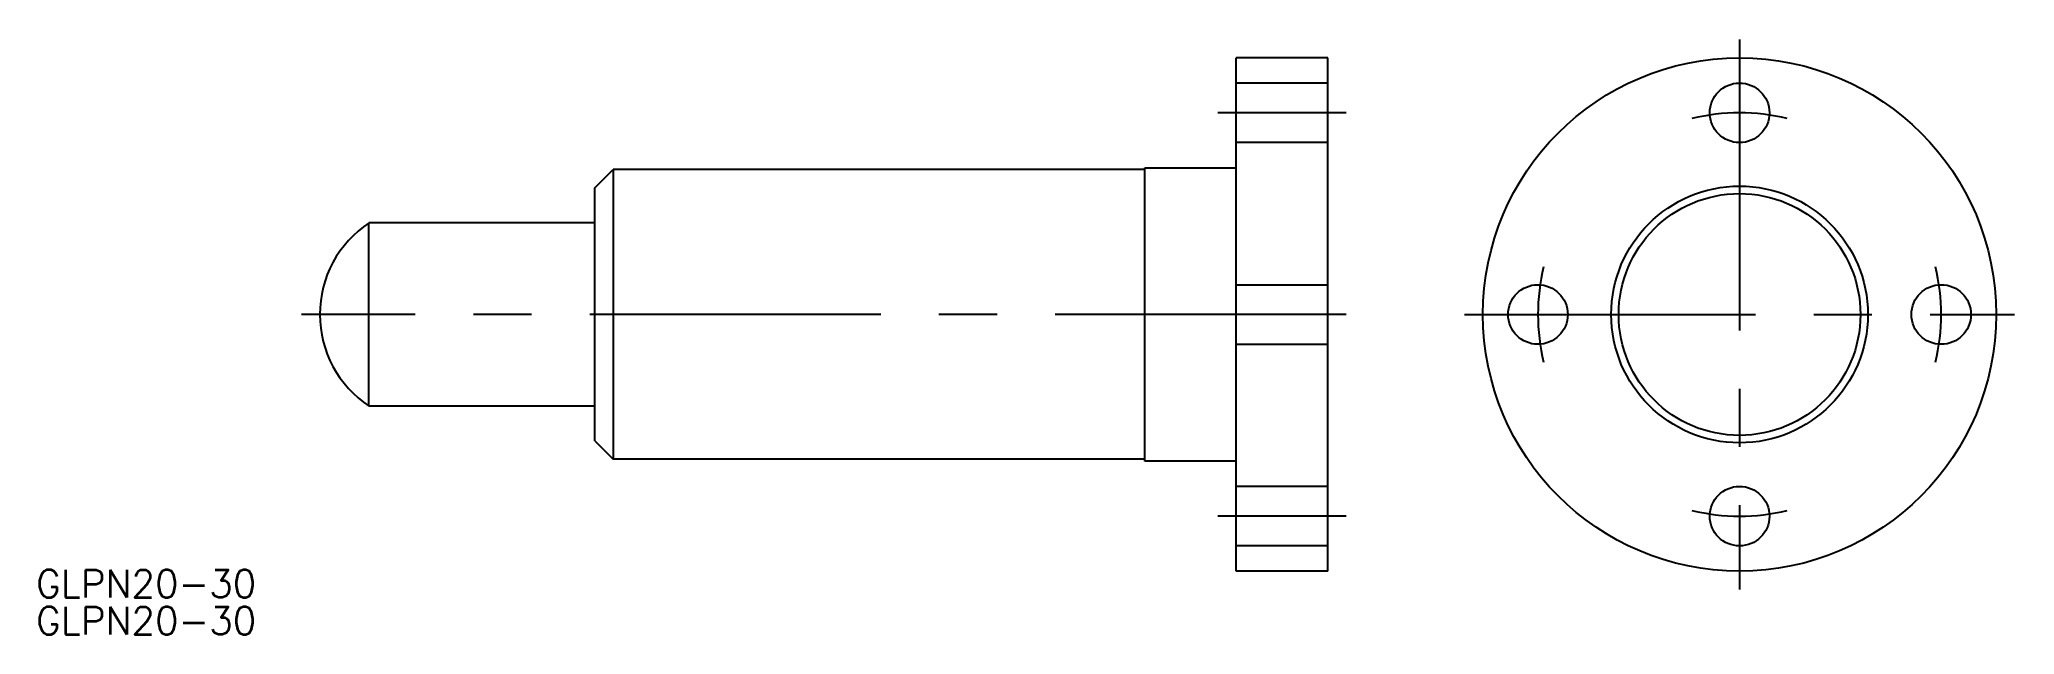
# Model space of a CAD drawing. Extents: x -185 to 30, y -35 to 30.
import ezdxf

# ---------------------------------------------------------------- set-up
doc = ezdxf.new("R2010")
doc.units = 0
doc.linetypes.add('CENTER', pattern=[50.8, 31.75, -6.35, 6.35, -6.35])
doc.linetypes.add('DASHED', pattern=[19.05, 12.7, -6.35])
doc.layers.get('0').update_dxf_attribs({"linetype": 'CONTINUOUS'})
doc.layers.add('CENTER', color=1, linetype='CENTER')
doc.styles.get("Standard").update_dxf_attribs({"font": 'txt.shx', "height": 3, "bigfont": 'bigfont.shx'})

msp = doc.modelspace()

# ---------------------------------------------------------------- linework, layer by layer
at = {"color": 7, "linetype": 'CONTINUOUS'}
for p, q in [((-54.91, -28), (-54.91, 28)), ((-44.91, 28), (-54.91, 28)), ((-44.91, -28), (-44.91, 28)), ((-124.91, 13.8), (-122.91, 15.8)), ((-122.91, 15.8), (-122.91, -15.8)), ((-64.91, 15.8), (-122.91, 15.8)), ((-64.91, -16), (-64.91, 16)), ((-64.91, 16), (-54.91, 16)), ((-124.91, -13.8), (-124.91, 13.8)), ((-124.91, 10), (-149.55, 10)), ((-149.55, -10), (-149.55, 10)), ((-124.91, -10), (-149.55, -10)), ((-124.91, -13.8), (-122.91, -15.8)), ((-64.91, -15.8), (-122.91, -15.8)), ((-54.91, -16), (-64.91, -16)), ((-44.91, -28), (-54.91, -28))]:
    msp.add_line(p, q, dxfattribs=at)
at = {"color": 3, "linetype": 'DASHED'}
for p, q in [((-44.91, 25.25), (-54.91, 25.25)), ((-44.91, 18.75), (-54.91, 18.75)), ((-54.91, 3.25), (-44.91, 3.25)), ((-54.91, -3.25), (-44.91, -3.25)), ((-44.91, -18.75), (-54.91, -18.75)), ((-44.91, -25.25), (-54.91, -25.25))]:
    msp.add_line(p, q, dxfattribs=at)
at = {"color": 7, "linetype": 'CONTINUOUS'}
for centre, radius in [((0, 0), 28), ((0, 22), 3.25), ((0, 0), 14), ((-22, 0), 3.25), ((22, 0), 3.25), ((0, -22), 3.25)]:
    msp.add_circle(centre, radius, dxfattribs=at)
at = {"color": 3, "linetype": 'CONTINUOUS'}
msp.add_circle((0, 0), 13.19, dxfattribs=at)
at = {"color": 7, "linetype": 'CONTINUOUS'}
msp.add_arc((-142.91, 0), 12, 123.5573, 236.4427, dxfattribs=at)
at = {"layer": 'CENTER', "color": 1, "linetype": 'CENTER'}
for p, q in [((0, 30), (0, -30)), ((-42.91, 22), (-56.91, 22)), ((-30, 0), (30, 0)), ((-42.91, 0), (-156.91, 0)), ((-42.91, -22), (-56.91, -22))]:
    msp.add_line(p, q, dxfattribs=at)
for start, end in [(76.3194, 103.6806), (166.3194, 193.6806), (346.3194, 13.6806), (256.3194, 283.6806)]:
    msp.add_arc((0, 0), 22, start, end, dxfattribs=at)

# ---------------------------------------------------------------- texts
at = {"color": 7, "linetype": 'CONTINUOUS'}
for p in [(-185.88, -30.87), (-185.88, -34.91)]:
    msp.add_text('GLPN20-30', height=3, dxfattribs=at).set_placement(p)

doc.saveas('drawing.dxf')
